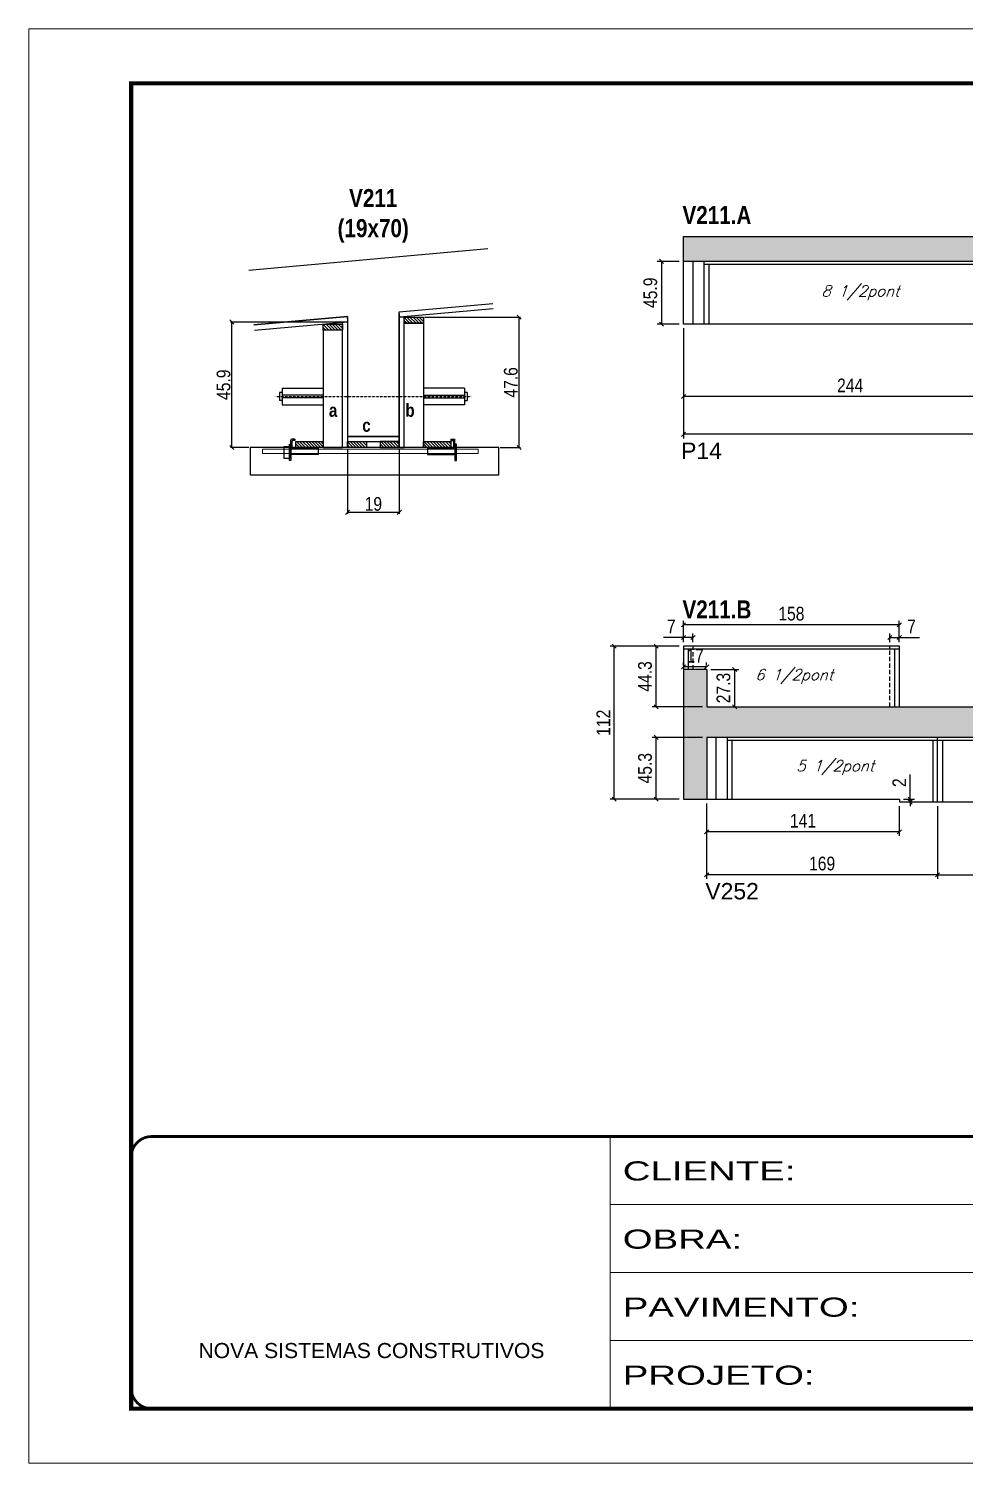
# Model space of a CAD drawing. Extents: x 3309 to 9590, y -2522 to 15424.
# Drawn here: x 3309 to 3994, y 7815 to 8865 of the extents above; entities that cross this region are included whole.
import ezdxf

# ---------------------------------------------------------------- set-up
doc = ezdxf.new("R2010")
doc.units = 0
for name, pattern in [('CONTINUO', [0]), ('DASHED', [0.75, 0.5, -0.25]), ('HIDDEN', [0.375, 0.25, -0.125]), ('HIDDEN2', [4.7625, 3.175, -1.5875])]:
    doc.linetypes.add(name, pattern=pattern)
for name, color, linetype in [('5', 5, 'Continuous'), ('barrote', 251, 'Continuous'), ('COTA', 241, 'Continuous'), ('detalhes', 4, 'Continuous'), ('NOMENCLATURA', 7, 'Continuous'), ('Painéis', 200, 'Continuous'), ('presilha', 1, 'Continuous'), ('SARR_2.2x10', 60, 'Continuous'), ('SARR_2.2x7', 40, 'Continuous'), ('SARR_3.5x7', 81, 'Continuous'), ('TENSOR', 3, 'Continuous'), ('texto', 7, 'Continuous')]:
    doc.layers.add(name, color=color, linetype=linetype)
for name, color, linetype, lineweight in [('CONCRETO', 251, 'Continuous', 25), ('Folhas', 255, 'Continuous', 9), ('SARRAFO DE PRESSAO', 251, 'DASHED', 9), ('SCO-___-LAJ', 2, 'Continuous', 0)]:
    doc.layers.add(name, color=color, linetype=linetype, lineweight=lineweight)
doc.styles.add('ARIAL', font='arial.ttf')
doc.styles.add('COTA TECNICA', font='techl___.ttf', dxfattribs={"height": 10})
doc.styles.add('COTA TECNICA 2X', font='techl___.ttf', dxfattribs={"height": 10})
doc.styles.add('Romans', font='romans.shx')
doc.styles.get("Standard").update_dxf_attribs({"font": 'arial.ttf'})
doc.styles.add('TECNICA', font='techb___.ttf', dxfattribs={"height": 10})
doc.styles.add('Tecnologia', font='')
doc.styles.get('Tecnologia').set_extended_font_data('Forgotten Futurist')
doc.dimstyles.new('PAINEL', dxfattribs={"dimtxt": 10, "dimasz": 3, "dimexe": 3, "dimexo": 3, "dimgap": 3, "dimtad": 1, "dimdec": 1, "dimzin": 12, "dimdsep": 46, "dimtxsty": 'COTA TECNICA', "dimblk1": 'OBLIQUE', "dimblk2": 'OBLIQUE', "dimsah": 1, "dimcen": 0.9, "dimclrd": 4, "dimclre": 4, "dimclrt": 240, "dimadec": 1, "dimazin": 3, "dimtfac": 1, "dimtdec": 1, "dimtmove": 0, "dimatfit": 3, "dimfxl": 1, "dimtolj": 1, "dimtzin": 12, "dimarcsym": 0})
doc.dimstyles.new('SECAO', dxfattribs={"dimscale": 0.333333, "dimtxt": 5, "dimasz": 9, "dimexe": 3, "dimexo": 3, "dimgap": 3, "dimtad": 1, "dimdec": 1, "dimlfac": 0.5, "dimzin": 12, "dimdsep": 46, "dimtxsty": 'COTA TECNICA 2X', "dimblk1": 'OBLIQUE', "dimblk2": 'OBLIQUE', "dimsah": 1, "dimcen": 0.9, "dimclrd": 4, "dimclre": 4, "dimclrt": 240, "dimadec": 1, "dimazin": 3, "dimtfac": 1, "dimtdec": 1, "dimtmove": 0, "dimatfit": 3, "dimfxl": 1, "dimtolj": 1, "dimtzin": 12, "dimarcsym": 0})
pattern_1 = [(135, (36778.1133, -114953.686), (-1.122532015, -1.122532015), [])]

# ---------------------------------------------------------------- blocks, each defined once
blk = doc.blocks.new('9999999999')
at = {"color": 30, "linetype": 'CONTINUO'}
for p, q in [((98564.6, 34230.2), (98564.6, 34429.4)), ((98564.6, 34379.6), (99584, 34379.6)), ((98564.6, 34329.8), (99488, 34329.8)), ((98564.6, 34280), (99488, 34280))]:
    blk.add_line(p, q, dxfattribs=at)
at = {"color": 30, "linetype": 'CONTINUO', "const_width": 2}
blk.add_lwpolyline([(99584, 34230.2), (99584, 34414.4, 0.414214), (99569, 34429.4), (98229, 34429.4, 0.414214), (98214, 34414.4), (98214, 34245.2, 0.414214), (98229, 34230.2), (99584, 34230.2)], format="xyb", dxfattribs=at)
at = {"layer": 'Folhas'}
blk.add_lwpolyline([(98139, 34190.2), (99624, 34190.2), (99624, 35240.2), (98139, 35240.2)], close=True, dxfattribs=at)
at = {"layer": 'Folhas', "color": 30, "const_width": 3}
blk.add_lwpolyline([(98214, 34230.2), (99584, 34230.2), (99584, 35200.2), (98214, 35200.2)], close=True, dxfattribs=at)
at = {"color": 7, "linetype": 'Continuous', "ltscale": 5, "style": 'ARIAL'}
blk.add_text('NOVA SISTEMAS CONSTRUTIVOS', height=11.059, dxfattribs=at).set_placement((98263.2, 34267.2))
at = {"layer": 'Folhas', "color": 7, "style": 'Tecnologia', "width": 1.5}
for s, p in [('CLIENTE:', (98573.7, 34397.2)), ('OBRA:', (98573.7, 34347.3)), ('PAVIMENTO:', (98573.7, 34297.5)), ('PROJETO:', (98573.7, 34247.7))]:
    blk.add_text(s, height=14, dxfattribs=at).set_placement(p)
blk = doc.blocks.new('_Oblique')
at = {"color": 0, "linetype": 'ByBlock', "lineweight": -2}
blk.add_line((-0.5, -0.5), (0.5, 0.5), dxfattribs=at)
blk = doc.blocks.new('*D618')
at = {"layer": 'COTA', "color": 4, "lineweight": -2, "transparency": 16777216}
for p, q in [((3542.6, 8557.5), (3542.6, 8510)), ((3580.6, 8557.5), (3580.6, 8510)), ((3580.6, 8511), (3542.6, 8511))]:
    blk.add_line(p, q, dxfattribs=at)
at = {"layer": 'Defpoints', "color": 0, "transparency": 16777216}
for p in [(3542.6, 8558.5), (3580.6, 8558.5), (3542.6, 8511)]:
    blk.add_point(p, dxfattribs=at)
at = {"layer": 'COTA', "color": 4, "lineweight": -2, "transparency": 16777216, "xscale": 3, "yscale": 3, "zscale": 3, "rotation": 180}
blk.add_blockref('_Oblique', (3542.6, 8511), dxfattribs=at)
at = {"layer": 'COTA', "color": 4, "lineweight": -2, "transparency": 16777216, "xscale": 3, "yscale": 3, "zscale": 3}
blk.add_blockref('_Oblique', (3580.6, 8511), dxfattribs=at)
at = {"layer": 'COTA', "color": 240, "transparency": 16777216, "insert": (3561.6, 8517.1), "char_height": 10, "attachment_point": 5, "style": 'COTA TECNICA 2X'}
blk.add_mtext('\\A1;19', dxfattribs=at)
blk = doc.blocks.new('PRESILHA METÁLICA 1')
at = {"layer": 'presilha'}
for p, q in [((7.5, 10.6), (7.5, 19.9)), ((12, 21), (8.6, 21)), ((9, 11.6), (9, 18.9)), ((12, 19.5), (9.6, 19.5)), ((12, 21), (12, 19.5)), ((0, 13), (6, 13)), ((0, 13), (0, 0)), ((6, 0), (0, 0)), ((6, 15.5), (7.5, 15.5)), ((6, -2.5), (6, 15.5)), ((6, 13), (6, 0)), ((7.5, 15.5), (7.5, -2.5)), ((37.5, 4.1), (7.5, 4.1)), ((37.5, 11), (9.6, 11)), ((37.5, 11), (37.5, 4.1)), ((7.5, -2.5), (6, -2.5))]:
    blk.add_line(p, q, dxfattribs=at)
for centre, radius, start, end in [((8.6, 19.9), 1.14, 90, 180), ((9.6, 18.9), 0.57, 90, 180), ((9.6, 11.6), 0.57, 180, 270)]:
    blk.add_arc(centre, radius, start, end, dxfattribs=at)
blk = doc.blocks.new('PRESILHA METÁLICA 2')
at = {"layer": 'presilha'}
for p, q in [((-5.2, 23.5), (-5.2, 22)), ((-5.2, 23.5), (-1.9, 23.5)), ((-5.2, 22), (-2.8, 22)), ((-2.2, 14.1), (-2.2, 21.4)), ((0.8, 18), (-0.8, 18)), ((-0.8, 18), (-0.8, 0)), ((-0.8, 14.6), (-0.8, 22.4)), ((0.8, 0), (0.8, 18)), ((-30.8, 13.5), (-30.8, 6.6)), ((-30.8, 13.5), (-2.8, 13.5)), ((-30.8, 6.6), (-0.8, 6.6)), ((-0.8, 0), (0.8, 0))]:
    blk.add_line(p, q, dxfattribs=at)
for centre, radius, start, end in [((-2.8, 21.4), 0.57, 0, 90), ((-1.9, 22.4), 1.14, 0, 90), ((-2.8, 14.1), 0.57, 270, 0)]:
    blk.add_arc(centre, radius, start, end, dxfattribs=at)
blk = doc.blocks.new('*D619')
at = {"layer": 'COTA', "color": 4, "lineweight": -2, "transparency": 16777216}
for p, q in [((3599.2, 8653.8), (3669.3, 8653.8)), ((3668.3, 8558.5), (3668.3, 8653.8)), ((3654.4, 8558.5), (3669.3, 8558.5))]:
    blk.add_line(p, q, dxfattribs=at)
at = {"layer": 'Defpoints', "color": 0, "transparency": 16777216}
for p in [(3598.2, 8653.8), (3668.3, 8653.8), (3653.4, 8558.5)]:
    blk.add_point(p, dxfattribs=at)
at = {"layer": 'COTA', "color": 4, "lineweight": -2, "transparency": 16777216, "xscale": 3, "yscale": 3, "zscale": 3}
for p, rotation in [((3668.3, 8653.8), 90), ((3668.3, 8558.5), 270)]:
    blk.add_blockref('_Oblique', p, dxfattribs=dict(at, rotation=rotation))
at = {"layer": 'COTA', "color": 240, "transparency": 16777216, "insert": (3662.2, 8606.1), "char_height": 10, "attachment_point": 5, "rotation": 90, "style": 'COTA TECNICA 2X'}
blk.add_mtext('\\A1;47.6', dxfattribs=at)
blk = doc.blocks.new('*D620')
at = {"layer": 'COTA', "color": 4, "lineweight": -2, "transparency": 16777216}
for p, q in [((3541.6, 8650.3), (3457.1, 8650.3)), ((3458.1, 8558.5), (3458.1, 8650.3)), ((3470.5, 8558.5), (3457.1, 8558.5))]:
    blk.add_line(p, q, dxfattribs=at)
at = {"layer": 'Defpoints', "color": 0, "transparency": 16777216}
for p in [(3458.1, 8650.3), (3542.6, 8650.3), (3471.5, 8558.5)]:
    blk.add_point(p, dxfattribs=at)
at = {"layer": 'COTA', "color": 4, "lineweight": -2, "transparency": 16777216, "xscale": 3, "yscale": 3, "zscale": 3}
for p, rotation in [((3458.1, 8650.3), 90), ((3458.1, 8558.5), 270)]:
    blk.add_blockref('_Oblique', p, dxfattribs=dict(at, rotation=rotation))
at = {"layer": 'COTA', "color": 240, "transparency": 16777216, "insert": (3452, 8604.4), "char_height": 10, "attachment_point": 5, "rotation": 90, "style": 'COTA TECNICA 2X'}
blk.add_mtext('\\A1;45.9', dxfattribs=at)
blk = doc.blocks.new('*D622')
at = {"layer": 'COTA', "color": 4, "linetype": 'ByBlock', "lineweight": -2, "transparency": 16777216}
for p, q in [((3788.5, 8645.8), (3788.5, 8592.8)), ((4032.5, 8645.8), (4032.5, 8592.8)), ((4032.5, 8595.8), (3788.5, 8595.8))]:
    blk.add_line(p, q, dxfattribs=at)
at = {"layer": 'Defpoints', "color": 0, "linetype": 'ByBlock', "transparency": 16777216}
for p in [(3788.5, 8648.8), (4032.5, 8648.8), (3788.5, 8595.8)]:
    blk.add_point(p, dxfattribs=at)
at = {"layer": 'COTA', "color": 4, "linetype": 'ByBlock', "lineweight": -2, "transparency": 16777216, "xscale": 3, "yscale": 3, "zscale": 3, "rotation": 180}
blk.add_blockref('_Oblique', (3788.5, 8595.8), dxfattribs=at)
at = {"layer": 'COTA', "color": 4, "linetype": 'ByBlock', "lineweight": -2, "transparency": 16777216, "xscale": 3, "yscale": 3, "zscale": 3}
blk.add_blockref('_Oblique', (4032.5, 8595.8), dxfattribs=at)
at = {"layer": 'COTA', "color": 240, "linetype": 'ByBlock', "transparency": 16777216, "insert": (3910.5, 8603.9), "char_height": 10, "attachment_point": 5, "style": 'COTA TECNICA'}
blk.add_mtext('\\A1;244', dxfattribs=at)
blk = doc.blocks.new('*D623')
at = {"layer": 'COTA', "color": 4, "linetype": 'ByBlock', "lineweight": -2, "transparency": 16777216}
for p, q in [((3788.5, 8645.8), (3788.5, 8565.1)), ((4304.5, 8645.8), (4304.5, 8565.1)), ((4304.5, 8568.1), (3788.5, 8568.1))]:
    blk.add_line(p, q, dxfattribs=at)
at = {"layer": 'Defpoints', "color": 0, "linetype": 'ByBlock', "transparency": 16777216}
for p in [(3788.5, 8648.8), (4304.5, 8648.8), (3788.5, 8568.1)]:
    blk.add_point(p, dxfattribs=at)
at = {"layer": 'COTA', "color": 4, "linetype": 'ByBlock', "lineweight": -2, "transparency": 16777216, "xscale": 3, "yscale": 3, "zscale": 3, "rotation": 180}
blk.add_blockref('_Oblique', (3788.5, 8568.1), dxfattribs=at)
at = {"layer": 'COTA', "color": 4, "linetype": 'ByBlock', "lineweight": -2, "transparency": 16777216, "xscale": 3, "yscale": 3, "zscale": 3}
blk.add_blockref('_Oblique', (4304.5, 8568.1), dxfattribs=at)
at = {"layer": 'COTA', "color": 240, "linetype": 'ByBlock', "transparency": 16777216, "insert": (4046.5, 8576.2), "char_height": 10, "attachment_point": 5, "style": 'COTA TECNICA'}
blk.add_mtext('\\A1;516', dxfattribs=at)
blk = doc.blocks.new('*D630')
at = {"layer": 'COTA', "color": 4, "lineweight": -2, "transparency": 16777216}
for p, q in [((3805.5, 8298), (3805.5, 8242.7)), ((3974.5, 8296), (3974.5, 8242.7)), ((3974.5, 8245.7), (3805.5, 8245.7))]:
    blk.add_line(p, q, dxfattribs=at)
at = {"layer": 'Defpoints', "color": 0, "transparency": 16777216}
for p in [(3805.5, 8301), (3974.5, 8299), (3805.5, 8245.7)]:
    blk.add_point(p, dxfattribs=at)
at = {"layer": 'COTA', "color": 4, "lineweight": -2, "transparency": 16777216, "xscale": 3, "yscale": 3, "zscale": 3, "rotation": 180}
blk.add_blockref('_Oblique', (3805.5, 8245.7), dxfattribs=at)
at = {"layer": 'COTA', "color": 4, "lineweight": -2, "transparency": 16777216, "xscale": 3, "yscale": 3, "zscale": 3}
blk.add_blockref('_Oblique', (3974.5, 8245.7), dxfattribs=at)
at = {"layer": 'COTA', "color": 240, "transparency": 16777216, "insert": (3890, 8253.9), "char_height": 10, "attachment_point": 5, "style": 'COTA TECNICA'}
blk.add_mtext('\\A1;169', dxfattribs=at)
blk = doc.blocks.new('*D631')
at = {"layer": 'COTA', "color": 4, "lineweight": -2, "transparency": 16777216}
for p, q in [((3974.5, 8296), (3974.5, 8242.7)), ((4218.5, 8296), (4218.5, 8242.7)), ((3974.5, 8245.7), (4218.5, 8245.7))]:
    blk.add_line(p, q, dxfattribs=at)
at = {"layer": 'Defpoints', "color": 0, "transparency": 16777216}
for p in [(3974.5, 8299), (4218.5, 8299), (4218.5, 8245.7)]:
    blk.add_point(p, dxfattribs=at)
at = {"layer": 'COTA', "color": 4, "lineweight": -2, "transparency": 16777216, "xscale": 3, "yscale": 3, "zscale": 3, "rotation": 180}
blk.add_blockref('_Oblique', (3974.5, 8245.7), dxfattribs=at)
at = {"layer": 'COTA', "color": 4, "lineweight": -2, "transparency": 16777216, "xscale": 3, "yscale": 3, "zscale": 3}
blk.add_blockref('_Oblique', (4218.5, 8245.7), dxfattribs=at)
at = {"layer": 'COTA', "color": 240, "transparency": 16777216, "insert": (4096.5, 8253.8), "char_height": 10, "attachment_point": 5, "style": 'COTA TECNICA'}
blk.add_mtext('\\A1;244', dxfattribs=at)
blk = doc.blocks.new('*D633')
at = {"layer": 'COTA', "color": 4, "lineweight": -2, "transparency": 16777216}
for p, q in [((3785.5, 8694.7), (3769.4, 8694.7)), ((3772.4, 8694.7), (3772.4, 8648.8)), ((3785.5, 8648.8), (3769.4, 8648.8))]:
    blk.add_line(p, q, dxfattribs=at)
at = {"layer": 'Defpoints', "color": 0, "transparency": 16777216}
for p in [(3788.5, 8694.7), (3772.4, 8648.8), (3788.5, 8648.8)]:
    blk.add_point(p, dxfattribs=at)
at = {"layer": 'COTA', "color": 4, "lineweight": -2, "transparency": 16777216, "xscale": 3, "yscale": 3, "zscale": 3}
for p, rotation in [((3772.4, 8694.7), 90), ((3772.4, 8648.8), 270)]:
    blk.add_blockref('_Oblique', p, dxfattribs=dict(at, rotation=rotation))
at = {"layer": 'COTA', "color": 240, "transparency": 16777216, "insert": (3764.3, 8671.7), "char_height": 10, "attachment_point": 5, "rotation": 90, "style": 'COTA TECNICA'}
blk.add_mtext('\\A1;45.9', dxfattribs=at)
blk = doc.blocks.new('*D634')
at = {"layer": 'COTA', "color": 4, "lineweight": -2, "transparency": 16777216}
for p, q in [((3805.5, 8298), (3805.5, 8274.2)), ((3946.5, 8296), (3946.5, 8274.2)), ((3946.5, 8277.2), (3805.5, 8277.2))]:
    blk.add_line(p, q, dxfattribs=at)
at = {"layer": 'Defpoints', "color": 0, "transparency": 16777216}
for p in [(3805.5, 8301), (3946.5, 8299), (3805.5, 8277.2)]:
    blk.add_point(p, dxfattribs=at)
at = {"layer": 'COTA', "color": 4, "lineweight": -2, "transparency": 16777216, "xscale": 3, "yscale": 3, "zscale": 3, "rotation": 180}
blk.add_blockref('_Oblique', (3805.5, 8277.2), dxfattribs=at)
at = {"layer": 'COTA', "color": 4, "lineweight": -2, "transparency": 16777216, "xscale": 3, "yscale": 3, "zscale": 3}
blk.add_blockref('_Oblique', (3946.5, 8277.2), dxfattribs=at)
at = {"layer": 'COTA', "color": 240, "transparency": 16777216, "insert": (3876, 8285.3), "char_height": 10, "attachment_point": 5, "style": 'COTA TECNICA'}
blk.add_mtext('\\A1;141', dxfattribs=at)
blk = doc.blocks.new('*D635')
at = {"layer": 'COTA', "color": 4, "lineweight": -2, "transparency": 16777216}
for p, q in [((3802.5, 8346.3), (3765.6, 8346.3)), ((3768.6, 8301), (3768.6, 8346.3)), ((3785.5, 8301), (3765.6, 8301))]:
    blk.add_line(p, q, dxfattribs=at)
at = {"layer": 'Defpoints', "color": 0, "transparency": 16777216}
for p in [(3768.6, 8346.3), (3805.5, 8346.3), (3788.5, 8301)]:
    blk.add_point(p, dxfattribs=at)
at = {"layer": 'COTA', "color": 4, "lineweight": -2, "transparency": 16777216, "xscale": 3, "yscale": 3, "zscale": 3}
for p, rotation in [((3768.6, 8346.3), 90), ((3768.6, 8301), 270)]:
    blk.add_blockref('_Oblique', p, dxfattribs=dict(at, rotation=rotation))
at = {"layer": 'COTA', "color": 240, "transparency": 16777216, "insert": (3760.4, 8323.7), "char_height": 10, "attachment_point": 5, "rotation": 90, "style": 'COTA TECNICA'}
blk.add_mtext('\\A1;45.3', dxfattribs=at)
blk = doc.blocks.new('*D636')
at = {"layer": 'COTA', "color": 4, "lineweight": -2, "transparency": 16777216}
for p, q in [((3785.5, 8413), (3765.6, 8413)), ((3768.6, 8368.7), (3768.6, 8413)), ((3802.5, 8368.7), (3765.6, 8368.7))]:
    blk.add_line(p, q, dxfattribs=at)
at = {"layer": 'Defpoints', "color": 0, "transparency": 16777216}
for p in [(3768.6, 8413), (3788.5, 8413), (3805.5, 8368.7)]:
    blk.add_point(p, dxfattribs=at)
at = {"layer": 'COTA', "color": 4, "lineweight": -2, "transparency": 16777216, "xscale": 3, "yscale": 3, "zscale": 3}
for p, rotation in [((3768.6, 8413), 90), ((3768.6, 8368.7), 270)]:
    blk.add_blockref('_Oblique', p, dxfattribs=dict(at, rotation=rotation))
at = {"layer": 'COTA', "color": 240, "transparency": 16777216, "insert": (3760.4, 8390.9), "char_height": 10, "attachment_point": 5, "rotation": 90, "style": 'COTA TECNICA'}
blk.add_mtext('\\A1;44.3', dxfattribs=at)
blk = doc.blocks.new('*D637')
at = {"layer": 'COTA', "color": 4, "lineweight": -2, "transparency": 16777216}
for p, q in [((3785.5, 8413), (3734.9, 8413)), ((3737.9, 8301), (3737.9, 8413)), ((3785.5, 8301), (3734.9, 8301))]:
    blk.add_line(p, q, dxfattribs=at)
at = {"layer": 'Defpoints', "color": 0, "transparency": 16777216}
for p in [(3737.9, 8413), (3788.5, 8413), (3788.5, 8301)]:
    blk.add_point(p, dxfattribs=at)
at = {"layer": 'COTA', "color": 4, "lineweight": -2, "transparency": 16777216, "xscale": 3, "yscale": 3, "zscale": 3}
for p, rotation in [((3737.9, 8413), 90), ((3737.9, 8301), 270)]:
    blk.add_blockref('_Oblique', p, dxfattribs=dict(at, rotation=rotation))
at = {"layer": 'COTA', "color": 240, "transparency": 16777216, "insert": (3729.9, 8357), "char_height": 10, "attachment_point": 5, "rotation": 90, "style": 'COTA TECNICA'}
blk.add_mtext('\\A1;112', dxfattribs=at)
blk = doc.blocks.new('*D638')
at = {"layer": 'COTA', "color": 4, "lineweight": -2, "transparency": 16777216}
for p, q in [((3788.5, 8416), (3788.5, 8431.7)), ((3946.5, 8416), (3946.5, 8431.7)), ((3946.5, 8428.7), (3788.5, 8428.7))]:
    blk.add_line(p, q, dxfattribs=at)
at = {"layer": 'Defpoints', "color": 0, "transparency": 16777216}
for p in [(3788.5, 8428.7), (3788.5, 8413), (3946.5, 8413)]:
    blk.add_point(p, dxfattribs=at)
at = {"layer": 'COTA', "color": 4, "lineweight": -2, "transparency": 16777216, "xscale": 3, "yscale": 3, "zscale": 3, "rotation": 180}
blk.add_blockref('_Oblique', (3788.5, 8428.7), dxfattribs=at)
at = {"layer": 'COTA', "color": 4, "lineweight": -2, "transparency": 16777216, "xscale": 3, "yscale": 3, "zscale": 3}
blk.add_blockref('_Oblique', (3946.5, 8428.7), dxfattribs=at)
at = {"layer": 'COTA', "color": 240, "transparency": 16777216, "insert": (3867.5, 8436.8), "char_height": 10, "attachment_point": 5, "style": 'COTA TECNICA'}
blk.add_mtext('\\A1;158', dxfattribs=at)
blk = doc.blocks.new('*D639')
at = {"layer": 'COTA', "color": 4, "lineweight": -2, "transparency": 16777216}
for p, q in [((3939.5, 8416), (3939.5, 8422.4)), ((3946.5, 8416), (3946.5, 8422.4)), ((3939.5, 8419.4), (3946.5, 8419.4)), ((3946.5, 8419.4), (3961.2, 8419.4))]:
    blk.add_line(p, q, dxfattribs=at)
at = {"layer": 'Defpoints', "color": 0, "transparency": 16777216}
for p in [(3939.5, 8413), (3946.5, 8419.4), (3946.5, 8413)]:
    blk.add_point(p, dxfattribs=at)
at = {"layer": 'COTA', "color": 4, "lineweight": -2, "transparency": 16777216, "xscale": 3, "yscale": 3, "zscale": 3, "rotation": 180}
blk.add_blockref('_Oblique', (3939.5, 8419.4), dxfattribs=at)
at = {"layer": 'COTA', "color": 4, "lineweight": -2, "transparency": 16777216, "xscale": 3, "yscale": 3, "zscale": 3}
blk.add_blockref('_Oblique', (3946.5, 8419.4), dxfattribs=at)
at = {"layer": 'COTA', "color": 240, "transparency": 16777216, "insert": (3955.4, 8427.5), "char_height": 10, "attachment_point": 5, "style": 'COTA TECNICA'}
blk.add_mtext('\\A1;7', dxfattribs=at)
blk = doc.blocks.new('*D673')
at = {"layer": 'COTA', "color": 4, "lineweight": -2, "transparency": 16777216}
for p, q in [((3788.5, 8416), (3788.5, 8422.4)), ((3795.5, 8416), (3795.5, 8422.4)), ((3788.5, 8419.4), (3773.8, 8419.4)), ((3795.5, 8419.4), (3788.5, 8419.4))]:
    blk.add_line(p, q, dxfattribs=at)
at = {"layer": 'Defpoints', "color": 0, "transparency": 16777216}
for p in [(3788.5, 8419.4), (3788.5, 8413), (3795.5, 8413)]:
    blk.add_point(p, dxfattribs=at)
at = {"layer": 'COTA', "color": 4, "lineweight": -2, "transparency": 16777216, "xscale": 3, "yscale": 3, "zscale": 3, "rotation": 180}
blk.add_blockref('_Oblique', (3788.5, 8419.4), dxfattribs=at)
at = {"layer": 'COTA', "color": 4, "lineweight": -2, "transparency": 16777216, "xscale": 3, "yscale": 3, "zscale": 3}
blk.add_blockref('_Oblique', (3795.5, 8419.4), dxfattribs=at)
at = {"layer": 'COTA', "color": 240, "transparency": 16777216, "insert": (3779.6, 8427.5), "char_height": 10, "attachment_point": 5, "style": 'COTA TECNICA'}
blk.add_mtext('\\A1;7', dxfattribs=at)
blk = doc.blocks.new('*D674')
at = {"layer": 'COTA', "color": 4, "lineweight": -2, "transparency": 16777216}
for p, q in [((3808.5, 8396), (3829, 8396)), ((3826, 8368.7), (3826, 8396)), ((3808.5, 8368.7), (3829, 8368.7))]:
    blk.add_line(p, q, dxfattribs=at)
at = {"layer": 'Defpoints', "color": 0, "transparency": 16777216}
for p in [(3805.5, 8396), (3826, 8396), (3805.5, 8368.7)]:
    blk.add_point(p, dxfattribs=at)
at = {"layer": 'COTA', "color": 4, "lineweight": -2, "transparency": 16777216, "xscale": 3, "yscale": 3, "zscale": 3}
for p, rotation in [((3826, 8396), 90), ((3826, 8368.7), 270)]:
    blk.add_blockref('_Oblique', p, dxfattribs=dict(at, rotation=rotation))
at = {"layer": 'COTA', "color": 240, "transparency": 16777216, "insert": (3817.8, 8382.4), "char_height": 10, "attachment_point": 5, "rotation": 90, "style": 'COTA TECNICA'}
blk.add_mtext('\\A1;27.3', dxfattribs=at)
blk = doc.blocks.new('*D675')
at = {"layer": 'COTA', "color": 4, "lineweight": -2, "transparency": 16777216}
for p, q in [((3788.5, 8399), (3788.5, 8401)), ((3805.5, 8399), (3805.5, 8401)), ((3805.5, 8398), (3788.5, 8398))]:
    blk.add_line(p, q, dxfattribs=at)
at = {"layer": 'Defpoints', "color": 0, "transparency": 16777216}
for p in [(3788.5, 8398), (3788.5, 8396), (3805.5, 8396)]:
    blk.add_point(p, dxfattribs=at)
at = {"layer": 'COTA', "color": 4, "lineweight": -2, "transparency": 16777216, "xscale": 3, "yscale": 3, "zscale": 3, "rotation": 180}
blk.add_blockref('_Oblique', (3788.5, 8398), dxfattribs=at)
at = {"layer": 'COTA', "color": 4, "lineweight": -2, "transparency": 16777216, "xscale": 3, "yscale": 3, "zscale": 3}
blk.add_blockref('_Oblique', (3805.5, 8398), dxfattribs=at)
at = {"layer": 'COTA', "color": 240, "transparency": 16777216, "insert": (3797, 8406), "char_height": 10, "attachment_point": 5, "style": 'COTA TECNICA'}
blk.add_mtext('\\A1;17', dxfattribs=at)
blk = doc.blocks.new('*D1129')
at = {"layer": 'COTA', "color": 4, "lineweight": -2, "transparency": 16777216}
for p, q in [((3954.5, 8301), (3954.5, 8319.1)), ((3949.5, 8301), (3957.5, 8301)), ((3949.5, 8299), (3957.5, 8299)), ((3954.5, 8299), (3954.5, 8301)), ((3954.5, 8299), (3954.5, 8296))]:
    blk.add_line(p, q, dxfattribs=at)
at = {"layer": 'Defpoints', "color": 0, "transparency": 16777216}
for p in [(3946.5, 8301), (3946.5, 8299), (3954.5, 8301)]:
    blk.add_point(p, dxfattribs=at)
at = {"layer": 'COTA', "color": 4, "lineweight": -2, "transparency": 16777216, "xscale": 3, "yscale": 3, "zscale": 3}
for p, rotation in [((3954.5, 8301), 270), ((3954.5, 8299), 90)]:
    blk.add_blockref('_Oblique', p, dxfattribs=dict(at, rotation=rotation))
at = {"layer": 'COTA', "color": 240, "transparency": 16777216, "insert": (3946.5, 8313.1), "char_height": 10, "attachment_point": 5, "rotation": 90, "style": 'COTA TECNICA'}
blk.add_mtext('\\A1;2', dxfattribs=at)

msp = doc.modelspace()

# ---------------------------------------------------------------- hatches: boundary and pattern name
at = {"layer": 'COTA'}
h = msp.add_hatch(dxfattribs=at)
h.set_pattern_fill('AR-CONC', color=256, scale=0.03)
h.set_pattern_definition([(50, (0, 33.912), (5.46554, -0.4781726), [0.5715, -6.2865]), (355, (0, 33.912), (-1.0573026, 5.7317054), [0.4572, -5.0292175]), (100.451445, (0.4555, 33.872), (4.4082374, 5.2535326), [0.4857003, -5.3427073]), (46.1842, (0, 35.436), (8.132371, -1.26127), [0.85725, -9.42975]), (96.63556, (0.678, 35.331), (7.122124, 7.422784), [0.728551, -8.014068]), (351.18415, (0, 35.436), (7.122124, 7.422784), [0.685799, -7.543792]), (21, (0.762, 35.055), (4.5484317, -3.067956), [0.5715, -6.2865]), (326, (0.762, 35.055), (1.854061, 5.525639), [0.4572, -5.0292]), (71.451445, (1.141, 34.7994), (6.4024926, 2.457683), [0.4857003, -5.342698]), (37.5, (0, 33.912), (0.0926581, 2.53665117), [0, -4.96824, 0, -5.1054, 0, -5.04825]), (7.5, (0, 33.912), (2.0045899, 3.00541724), [0, -2.91084, 0, -4.85394, 0, -1.92405]), (327.5, (-1.6993, 33.912), (4.06771786, -0.1718623), [0, -1.905, 0, -5.9436, 0, -7.8867]), (317.5, (-2.4613, 33.912), (4.4438754, 0.7627947), [0, -2.4765, 0, -3.94716, 0, -5.6007])])
h.paths.add_polyline_path([(4304.51, 8650.68), (4490.51, 8650.68), (4490.51, 8662.68), (4334.51, 8662.68), (4334.51, 8762.68), (4304.51, 8762.68), (4304.51, 8712.78), (3788.51, 8712.78), (3788.51, 8694.68), (4304.51, 8694.68)])
h = msp.add_hatch(dxfattribs=at)
h.set_pattern_fill('AR-CONC', color=256, scale=0.03)
h.set_pattern_definition([(50, (-4, 0), (5.46554, -0.4781726), [0.5715, -6.2865]), (355, (-4, 0), (-1.0573026, 5.7317054), [0.4572, -5.0292175]), (100.451445, (-3.5445, -0.04), (4.4082374, 5.2535326), [0.4857003, -5.3427073]), (46.1842, (-4, 1.524), (8.132371, -1.26127), [0.85725, -9.42975]), (96.63556, (-3.322, 1.419), (7.122124, 7.422784), [0.728551, -8.014068]), (351.18415, (-4, 1.524), (7.122124, 7.422784), [0.685799, -7.543792]), (21, (-3.238, 1.143), (4.5484317, -3.067956), [0.5715, -6.2865]), (326, (-3.238, 1.143), (1.854061, 5.525639), [0.4572, -5.0292]), (71.451445, (-2.859, 0.8873), (6.4024926, 2.457683), [0.4857003, -5.342698]), (37.5, (-4, 0), (0.0926581, 2.53665117), [0, -4.96824, 0, -5.1054, 0, -5.04825]), (7.5, (-4, 0), (2.0045899, 3.00541724), [0, -2.91084, 0, -4.85394, 0, -1.92405]), (327.5, (-5.6993, 0), (4.06771786, -0.1718623), [0, -1.905, 0, -5.9436, 0, -7.8867]), (317.5, (-6.4613, 0), (4.4438754, 0.7627947), [0, -2.4765, 0, -3.94716, 0, -5.6007])])
h.paths.add_polyline_path([(4462.51, 8346.32), (4462.51, 8368.72), (3946.51, 8368.72), (3805.51, 8368.72), (3805.51, 8396.02), (3788.51, 8396.02), (3788.51, 8301.02), (3805.51, 8301.02), (3805.51, 8346.32)])
at = {"layer": 'SARR_2.2x10'}
h = msp.add_hatch(dxfattribs=at)
h.set_pattern_fill('ANSI31', color=256, scale=0.5, angle=90)
h.set_pattern_definition([(135, (36698.5133, -114953.686), (-1.122532015, -1.122532015), [])])
h.paths.add_polyline_path([(3504.97, 8562.88), (3504.97, 8558.48), (3524.97, 8558.48), (3524.97, 8562.88)])
h = msp.add_hatch(dxfattribs=at)
h.set_pattern_fill('ANSI31', color=256, scale=0.5, angle=90)
h.set_pattern_definition([(135, (36791.7133, -114953.686), (-1.122532015, -1.122532015), [])])
h.paths.add_polyline_path([(3598.17, 8562.88), (3598.17, 8558.48), (3618.17, 8558.48), (3618.17, 8562.88)])
at = {"layer": 'SARR_2.2x7'}
h = msp.add_hatch(dxfattribs=at)
h.set_pattern_fill('ANSI31', color=256, scale=0.5, angle=90)
h.set_pattern_definition([(135, (36819.7134, -114862.7864), (-1.122532015, -1.122532015), [])])
h.paths.add_polyline_path([(3598.17, 8649.38), (3598.17, 8653.78), (3584.17, 8653.78), (3584.17, 8649.38)])
h = msp.add_hatch(dxfattribs=at)
h.set_pattern_fill('ANSI31', color=256, scale=0.5, angle=90)
h.set_pattern_definition([(135, (36760.5133, -114867.8074), (-1.122532015, -1.122532015), [])])
h.paths.add_polyline_path([(3538.97, 8644.36), (3538.97, 8648.76), (3524.97, 8648.76), (3524.97, 8644.36)])
h = msp.add_hatch(dxfattribs=at)
h.set_pattern_fill('ANSI31', color=256, scale=0.5, angle=90)
h.set_pattern_definition(pattern_1)
h.paths.add_polyline_path([(3556.57, 8558.48), (3556.57, 8562.88), (3542.57, 8562.88), (3542.57, 8558.48)])
h = msp.add_hatch(dxfattribs=at)
h.set_pattern_fill('ANSI31', color=256, scale=0.5, angle=90)
h.set_pattern_definition(pattern_1)
h.paths.add_polyline_path([(3566.57, 8562.88), (3566.57, 8558.48), (3580.57, 8558.48), (3580.57, 8562.88)])

# ---------------------------------------------------------------- linework, layer by layer
at = {"ltscale": 3}
for p, q in [((3494.97, 8601.77), (3494.97, 8589.77)), ((3494.97, 8601.77), (3524.97, 8601.77)), ((3628.17, 8601.77), (3598.17, 8601.77)), ((3628.17, 8601.77), (3628.17, 8589.77)), ((3492.97, 8598.77), (3492.97, 8592.77)), ((3494.97, 8598.77), (3492.97, 8598.77)), ((3494.97, 8592.77), (3492.97, 8592.77)), ((3524.97, 8596.77), (3494.97, 8596.77)), ((3524.97, 8594.77), (3494.97, 8594.77)), ((3494.97, 8589.77), (3524.97, 8589.77)), ((3598.17, 8596.77), (3628.17, 8596.77)), ((3598.17, 8594.77), (3628.17, 8594.77)), ((3628.17, 8589.77), (3598.17, 8589.77)), ((3630.17, 8598.77), (3628.17, 8598.77)), ((3628.17, 8592.77), (3630.17, 8592.77)), ((3630.17, 8598.77), (3630.17, 8592.77))]:
    msp.add_line(p, q, dxfattribs=at)
at = {"layer": 'barrote'}
msp.add_lwpolyline([(3471.52, 8538.48), (3653.44, 8538.48), (3653.44, 8558.48), (3471.52, 8558.48)], close=True, dxfattribs=at)
at = {"layer": 'CONCRETO', "linetype": 'Continuous'}
for points in [[(3645.42, 8703.75), (3470.58, 8688.06)], [(3474.15, 8648.22), (3542.57, 8654.36), (3542.57, 8566.48), (3580.57, 8566.48), (3580.57, 8657.77), (3649, 8663.91)]]:
    msp.add_lwpolyline(points, dxfattribs=at)
at = {"layer": 'COTA'}
for p, q in [((3788.51, 8694.68), (3788.51, 8712.78)), ((3788.51, 8712.78), (4304.51, 8712.78)), ((3788.51, 8396.02), (3788.51, 8301.02)), ((3946.51, 8368.72), (4462.51, 8368.72)), ((3788.51, 8301.02), (3805.51, 8301.02))]:
    msp.add_line(p, q, dxfattribs=at)
at = {"layer": 'Painéis', "linetype": 'ByBlock'}
for p, q in [((4304.51, 8694.68), (3788.51, 8694.68)), ((3788.51, 8648.78), (3788.51, 8694.68)), ((4304.51, 8648.78), (3788.51, 8648.78)), ((3946.51, 8413.02), (3788.51, 8413.02)), ((3788.51, 8413.02), (3788.51, 8396.02)), ((3946.51, 8368.72), (3946.51, 8413.02)), ((3805.51, 8396.02), (3788.51, 8396.02)), ((3805.51, 8396.02), (3805.51, 8368.72)), ((3805.51, 8368.72), (3946.51, 8368.72)), ((4462.51, 8346.32), (3805.51, 8346.32)), ((3805.51, 8346.32), (3805.51, 8301.02)), ((3974.51, 8299.02), (3974.51, 8346.32)), ((3805.51, 8301.02), (3946.51, 8301.02)), ((3946.51, 8301.02), (3946.51, 8299.02)), ((3946.51, 8299.02), (4462.51, 8299.02))]:
    msp.add_line(p, q, dxfattribs=at)
at = {"layer": 'Painéis', "linetype": 'Continuous'}
for points in [[(3649.36, 8659.92), (3580.93, 8653.78), (3580.57, 8657.77), (3649, 8663.91)], [(3474.51, 8644.23), (3542.93, 8650.37), (3542.57, 8654.36), (3474.15, 8648.22)]]:
    msp.add_lwpolyline(points, dxfattribs=at)
for points in [[(3584.17, 8558.48), (3584.17, 8653.78), (3580.57, 8653.78), (3580.57, 8558.48)], [(3538.97, 8558.48), (3538.97, 8650.34), (3542.57, 8650.34), (3542.57, 8558.48)], [(3580.57, 8566.48), (3542.57, 8566.48), (3542.57, 8562.88), (3580.57, 8562.88)]]:
    msp.add_lwpolyline(points, close=True, dxfattribs=at)
at = {"layer": 'SARR_2.2x10'}
for points in [[(3504.97, 8562.88), (3524.97, 8562.88), (3524.97, 8558.48), (3504.97, 8558.48)], [(3598.17, 8562.88), (3618.17, 8562.88), (3618.17, 8558.48), (3598.17, 8558.48)]]:
    msp.add_lwpolyline(points, close=True, dxfattribs=at)
at = {"layer": 'SARR_2.2x7', "linetype": 'Continuous'}
for p, q in [((3795.51, 8648.78), (3795.51, 8694.68)), ((4032.51, 8692.48), (3803.51, 8692.48)), ((3946.51, 8410.82), (3788.51, 8410.82)), ((3812.51, 8301.02), (3812.51, 8346.32)), ((3974.51, 8344.12), (3820.51, 8344.12)), ((4218.51, 8344.12), (3974.51, 8344.12))]:
    msp.add_line(p, q, dxfattribs=at)
at = {"layer": 'SARR_2.2x7', "linetype": 'HIDDEN2'}
for p, q in [((3795.51, 8396.02), (3795.51, 8413.02)), ((3939.51, 8368.72), (3939.51, 8413.02))]:
    msp.add_line(p, q, dxfattribs=at)
at = {"layer": 'SARR_2.2x7'}
for points in [[(3584.17, 8653.78), (3598.17, 8653.78), (3598.17, 8649.38), (3584.17, 8649.38)], [(3524.97, 8648.76), (3538.97, 8648.76), (3538.97, 8644.36), (3524.97, 8644.36)], [(3542.57, 8562.88), (3556.57, 8562.88), (3556.57, 8558.48), (3542.57, 8558.48)], [(3580.57, 8562.88), (3566.57, 8562.88), (3566.57, 8558.48), (3580.57, 8558.48)]]:
    msp.add_lwpolyline(points, close=True, dxfattribs=at)
at = {"layer": 'SARR_3.5x7'}
for p, q in [((3803.51, 8694.68), (3803.51, 8648.78)), ((3807.01, 8692.48), (3807.01, 8648.78)), ((3792.01, 8410.82), (3792.01, 8396.02)), ((3943.01, 8410.82), (3943.01, 8368.72)), ((3820.51, 8346.32), (3820.51, 8301.02)), ((3824.01, 8344.12), (3824.01, 8301.02)), ((3971.01, 8344.12), (3971.01, 8299.02)), ((3978.01, 8344.12), (3978.01, 8299.02))]:
    msp.add_line(p, q, dxfattribs=at)
for points in [[(3538.97, 8644.36), (3524.97, 8644.36), (3524.97, 8558.48), (3538.97, 8558.48)], [(3584.17, 8649.38), (3598.17, 8649.38), (3598.17, 8558.48), (3584.17, 8558.48)]]:
    msp.add_lwpolyline(points, close=True, dxfattribs=at)
at = {"layer": 'SCO-___-LAJ', "color": 1}
msp.add_lwpolyline([(3480.52, 8557.15), (3638.36, 8557.15), (3638.36, 8553.95), (3480.52, 8553.95)], close=True, dxfattribs=at)
at = {"layer": 'TENSOR', "linetype": 'HIDDEN', "ltscale": 0.5}
msp.add_line((3489.97, 8595.77), (3633.48, 8595.77), dxfattribs=at)

# ---------------------------------------------------------------- block references
at = {"layer": 'presilha', "xscale": 0.6666666666666666, "yscale": 0.6666666666666666, "zscale": 0.6666666666666666}
for name, p in [('PRESILHA METÁLICA 1', (3496.11, 8550.52)), ('PRESILHA METÁLICA 2', (3621.85, 8548.85))]:
    msp.add_blockref(name, p, dxfattribs=at)
at = {"layer": 'SARRAFO DE PRESSAO', "color": 6, "linetype": 'ByBlock'}
msp.add_blockref('9999999999', (-94829.61, -26375.22), dxfattribs=at)

# ---------------------------------------------------------------- texts
at = {"layer": '5', "linetype": 'Continuous'}
for s, rotation, p in [('P14', 359.99996, (3786.82, 8550.06)), ('V252', 0.00004, (3804.56, 8227.71))]:
    msp.add_text(s, height=12, rotation=rotation, dxfattribs=at).set_placement(p)
at = {"layer": 'detalhes', "style": 'TECNICA'}
for s, p in [('b', (3585.07, 8580.91)), ('a', (3529.1, 8580.92)), ('c', (3553.47, 8569.96))]:
    msp.add_text(s, height=9.6, dxfattribs=at).set_placement(p)
at = {"layer": 'NOMENCLATURA', "style": 'TECNICA'}
for s, p in [('V211.A', (3787.8, 8721.96)), ('V211.B', (3787.8, 8433.34))]:
    msp.add_text(s, height=13.2, dxfattribs=at).set_placement(p)
at = {"layer": 'NOMENCLATURA', "insert": (3561.48, 8747.6), "char_height": 13.2, "attachment_point": 2, "style": 'TECNICA'}
msp.add_mtext_dynamic_manual_height_columns('V211\\P(19x70)', width=300.2766, gutter_width=1, heights=[0], dxfattribs=at)
at = {"layer": 'texto', "color": 2, "char_height": 8, "attachment_point": 5, "style": 'Romans'}
for s, insert in [('{\\Q19;\\C256;8 1/2pont}', (3918.01, 8671.73)), ('{\\Q19;\\C256;6 1/2pont}', (3869.51, 8390.87)), ('{\\Q19;\\C256;5 1/2pont}', (3899.51, 8324.17))]:
    msp.add_mtext(s, dxfattribs=dict(at, insert=insert))

# ---------------------------------------------------------------- dimensions: what is measured, and where the dimension line sits
at = {"layer": 'COTA'}
for base, p1, p2, dimstyle, picture, middle in [((3772.42, 8648.78), (3788.51, 8694.68), (3788.51, 8648.78), 'PAINEL', '*D633', (3764.28, 8671.73)), ((3668.2604, 8653.7833), (3653.436, 8558.4838), (3598.1747, 8653.7833), 'SECAO', '*D619', (3662.158, 8606.1335)), ((3458.1, 8650.34), (3471.52, 8558.48), (3542.57, 8650.34), 'SECAO', '*D620', (3451.96, 8604.41)), ((3737.92, 8413.02), (3788.51, 8301.02), (3788.51, 8413.02), 'PAINEL', '*D637', (3729.86, 8357.02)), ((3768.61, 8413.02), (3805.51, 8368.72), (3788.51, 8413.02), 'PAINEL', '*D636', (3760.4, 8390.87)), ((3768.61, 8346.32), (3788.51, 8301.02), (3805.51, 8346.32), 'PAINEL', '*D635', (3760.4, 8323.67)), ((3954.5, 8301.02), (3946.51, 8299.02), (3946.51, 8301.02), 'PAINEL', '*D1129', (3946.5, 8313.08))]:
    dim = msp.add_linear_dim(base=base, p1=p1, p2=p2, angle=90, dimstyle=dimstyle, dxfattribs=at)
    dim.commit()
    dim.dimension.update_dxf_attribs({"geometry": picture, "text_midpoint": middle})
at = {"layer": 'COTA', "linetype": 'ByBlock'}
dim = msp.add_linear_dim(base=(3788.51, 8595.78), p1=(4032.51, 8648.78), p2=(3788.51, 8648.78), angle=180, dimstyle='PAINEL', override={"dimtmove": 1}, dxfattribs=at)
dim.commit()
dim.dimension.update_dxf_attribs({"geometry": '*D622', "text_midpoint": (3910.51, 8603.86)})
dim = msp.add_linear_dim(base=(3788.51, 8568.08), p1=(4304.51, 8648.78), p2=(3788.51, 8648.78), angle=180, dimstyle='PAINEL', dxfattribs=at)
dim.commit()
dim.dimension.update_dxf_attribs({"geometry": '*D623', "text_midpoint": (4046.51, 8576.19)})
at = {"layer": 'COTA'}
for base, p1, p2, angle, dimstyle, picture, middle in [((3542.57, 8511.01), (3580.57, 8558.48), (3542.57, 8558.48), 180, 'SECAO', '*D618', (3561.57, 8511.01)), ((3826.04, 8396.02), (3805.51, 8368.72), (3805.51, 8396.02), 90, 'PAINEL', '*D674', (3826.04, 8382.37))]:
    dim = msp.add_linear_dim(base=base, p1=p1, p2=p2, angle=angle, dimstyle=dimstyle, dxfattribs=at)
    dim.commit()
    dim.dimension.update_dxf_attribs({"geometry": picture, "text_midpoint": middle, "dimtype": 160})
for base, p1, p2, picture, middle in [((3788.51, 8428.66), (3946.51, 8413.02), (3788.51, 8413.02), '*D638', (3867.51, 8436.79)), ((3788.51, 8419.39), (3795.51, 8413.02), (3788.51, 8413.02), '*D673', (3779.65, 8427.47)), ((3946.51, 8419.39), (3939.51, 8413.02), (3946.51, 8413.02), '*D639', (3955.38, 8427.47)), ((3788.51, 8397.95), (3805.51, 8396.02), (3788.51, 8396.02), '*D675', (3797.01, 8406.03)), ((3805.51, 8245.72), (3974.51, 8299.02), (3805.51, 8301.02), '*D630', (3890.01, 8253.85)), ((3805.51, 8277.24), (3946.51, 8299.02), (3805.51, 8301.02), '*D634', (3876.01, 8285.31)), ((4218.51, 8245.72), (3974.51, 8299.02), (4218.51, 8299.02), '*D631', (4096.51, 8253.79))]:
    dim = msp.add_linear_dim(base=base, p1=p1, p2=p2, dimstyle='PAINEL', dxfattribs=at)
    dim.commit()
    dim.dimension.update_dxf_attribs({"geometry": picture, "text_midpoint": middle})

doc.saveas('drawing.dxf')
